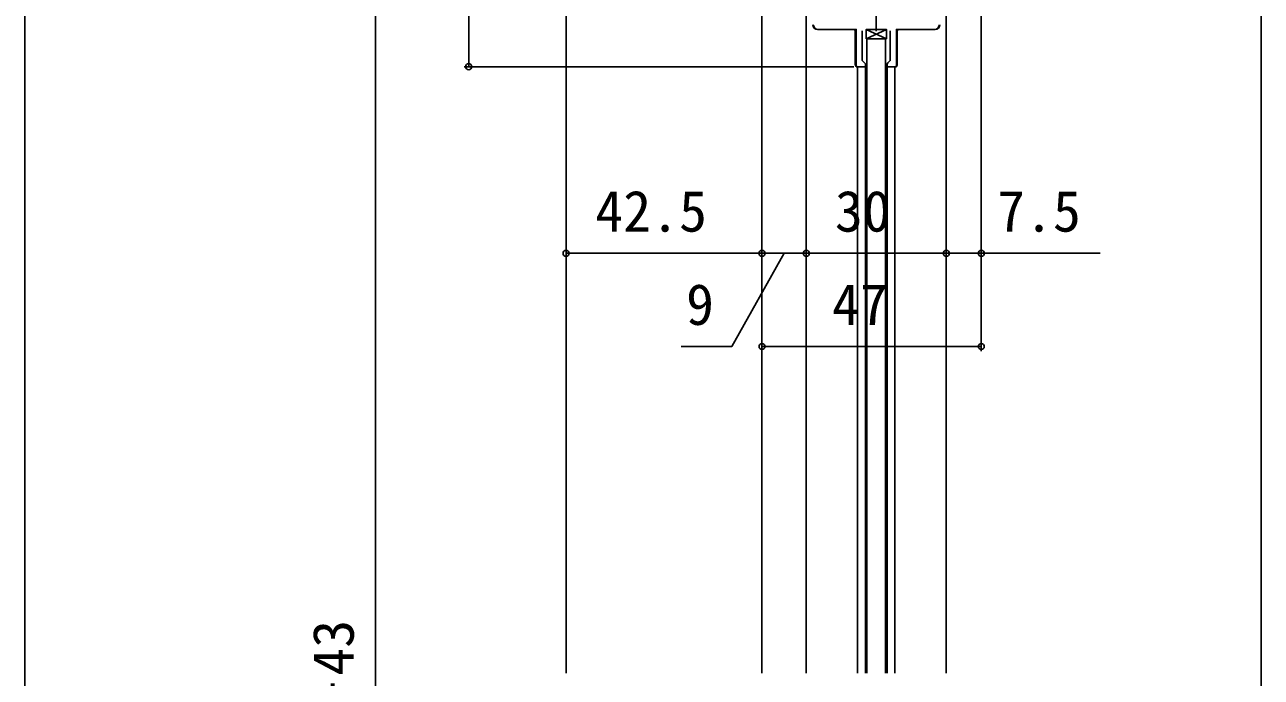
# Model space of a CAD drawing. Units: millimetres, scale not verified. Extents: x -525 to 525, y -783 to 779.
# Drawn here: x -525 to -260, y 228.4 to 368.3 of the extents above; entities that cross this region are included whole.
import ezdxf
from ezdxf.enums import TextEntityAlignment as Align

# ---------------------------------------------------------------- set-up
doc = ezdxf.new("R2010")
doc.units = ezdxf.units.MM
doc.header["$LTSCALE"] = 4
for name, color, linetype in [('0-3_YKK_11', 7, 'Continuous'), ('0-4_YKK_12', 2, 'Continuous'), ('0-5_YKK_13', 4, 'Continuous'), ('0-7_YKK_D', 6, 'Continuous'), ('0-8_YKK_ZWAK', 7, 'Continuous')]:
    doc.layers.add(name, color=color, linetype=linetype)
doc.styles.add('ＭＳ ゴシック', font='')
doc.styles.get('ＭＳ ゴシック').set_extended_font_data('MS Gothic')

msp = doc.modelspace()

# ---------------------------------------------------------------- linework, layer by layer
at = {"layer": '0-3_YKK_11'}
msp.add_line((-342.504, 371.901), (-342.504, 366.901), dxfattribs=at)
for points in [[(-355.004, 367.301), (-346.804, 367.301), (-346.804, 359.301), (-344.804, 359.301), (-344.804, 359.901), (-345.004, 360.101), (-345.504, 360.601), (-345.504, 367.001)], [(-339.504, 367.001), (-339.504, 360.601), (-340.004, 360.101), (-340.204, 359.901), (-340.204, 359.301), (-338.204, 359.301), (-338.204, 367.301), (-330.004, 367.301)]]:
    msp.add_lwpolyline(points, dxfattribs=at)
for centre, start, end in [((-355.004, 368.301), 180.00001, 269.99999), ((-330.004, 368.301), 270.00001, 359.99999)]:
    msp.add_arc(centre, 1, start, end, dxfattribs=at)
at = {"layer": '0-4_YKK_12'}
for p, q in [((-409.002, 447.301), (-409.002, 229.301)), ((-367.002, 447.301), (-367.002, 229.301)), ((-357.504, 229.301), (-357.504, 413.301)), ((-327.504, 413.301), (-327.504, 229.301)), ((-355.104, 367.301), (-347.304, 367.301)), ((-347.004, 359.801), (-347.004, 367.001)), ((-338.004, 359.801), (-338.004, 367.001)), ((-329.904, 367.301), (-337.704, 367.301)), ((-346.504, 359.301), (-346.504, 229.301)), ((-344.504, 359.301), (-346.504, 359.301)), ((-344.804, 359.301), (-344.804, 229.301)), ((-338.504, 359.301), (-340.504, 359.301)), ((-340.204, 359.301), (-340.204, 229.301)), ((-338.504, 359.301), (-338.504, 229.301))]:
    msp.add_line(p, q, dxfattribs=at)
for centre, radius, start, end in [((-355.104, 368.301), 1, 180, 270), ((-347.304, 367.001), 0.3, 0, 90), ((-337.704, 367.001), 0.3, 90, 180), ((-329.904, 368.301), 1, 270, 0), ((-346.504, 359.801), 0.5, 180, 270), ((-338.504, 359.801), 0.5, 270, 0)]:
    msp.add_arc(centre, radius, start, end, dxfattribs=at)
at = {"layer": '0-5_YKK_13'}
for p, q in [((-344.654, 365.301), (-340.354, 367.301)), ((-340.354, 365.301), (-344.654, 367.301)), ((-340.504, 365.301), (-344.504, 365.301)), ((-344.504, 365.301), (-340.504, 365.301))]:
    msp.add_line(p, q, dxfattribs=at)
msp.add_lwpolyline([(-344.654, 365.301), (-344.654, 367.301), (-340.354, 367.301), (-340.354, 365.301)], close=True, dxfattribs=at)
msp.add_lwpolyline([(-340.504, 229.301), (-340.504, 365.301), (-344.504, 365.301), (-344.504, 229.301)], dxfattribs=at)
at = {"layer": '0-7_YKK_D'}
for p, q in [((-260.004, 18.801), (-260.004, 436.801)), ((-429.852, 359.301), (-429.852, 413.301)), ((-320.004, 407.601), (-320.004, 318.301)), ((-449.852, 402.801), (-449.852, 27.801)), ((-347.304, 359.301), (-430.852, 359.301)), ((-409.002, 356.303), (-409.002, 318.301)), ((-367.002, 356.303), (-367.002, 318.301)), ((-367.002, 356.303), (-367.002, 318.301)), ((-367.002, 355.303), (-367.002, 298.301)), ((-357.504, 356.303), (-357.504, 318.301)), ((-357.504, 356.303), (-357.504, 318.301)), ((-327.504, 356.303), (-327.504, 318.301)), ((-327.504, 356.303), (-327.504, 318.301)), ((-320.004, 355.303), (-320.004, 298.301)), ((-409.002, 319.301), (-367.002, 319.301)), ((-367.002, 319.301), (-357.504, 319.301)), ((-357.504, 319.301), (-327.504, 319.301)), ((-367.002, 299.301), (-320.004, 299.301))]:
    msp.add_line(p, q, dxfattribs=at)
for points in [[(-362.253, 319.301), (-373.5, 299.301), (-384.318, 299.301)], [(-327.504, 319.301), (-320.004, 319.301), (-294.499, 319.301)]]:
    msp.add_lwpolyline(points, dxfattribs=at)
for centre in [(-429.852, 359.301), (-409.002, 319.301), (-367.002, 319.301), (-367.002, 319.301), (-357.504, 319.301), (-357.504, 319.301), (-327.504, 319.301), (-327.504, 319.301), (-320.004, 319.301), (-367.002, 299.301), (-320.004, 299.301)]:
    msp.add_circle(centre, 0.637, dxfattribs=at)
at = {"layer": '0-8_YKK_ZWAK'}
msp.add_line((-525, 747.3), (-525, -782.7), dxfattribs=at)

# ---------------------------------------------------------------- texts
at = {"layer": '0-7_YKK_D', "style": 'ＭＳ ゴシック'}
for s, p in [('42.5', (-402.729, 321.301)), ('30', (-351.368, 321.301)), ('7.5', (-316.613, 321.301)), ('9', (-383.273, 301.301)), ('47', (-351.992, 301.301))]:
    msp.add_text(s, height=8.798, dxfattribs=at).set_placement(p, align=Align.BOTTOM_LEFT)
msp.add_text('ＤＨ＝Ｈ－43', height=8.798, rotation=90, dxfattribs=at).set_placement((-451.852, 168.733), align=Align.BOTTOM_LEFT)

doc.saveas('drawing.dxf')
